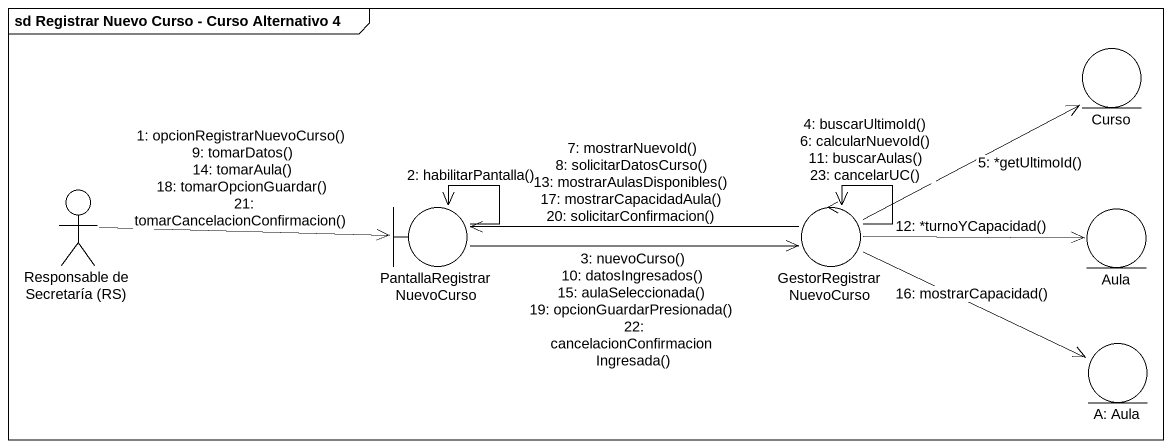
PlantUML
@startuml
mainframe sd Registrar Nuevo Curso - Curso Alternativo 4
entity Curso
actor "Responsable de Secretaría (RS)" as Responsable_de_Secretaría_RS
boundary PantallaRegistrarNuevoCurso
control GestorRegistrarNuevoCurso
entity Aula
entity "A: Aula" as A_Aula
Responsable_de_Secretaría_RS -right-> PantallaRegistrarNuevoCurso : 1: opcionRegistrarNuevoCurso()\n9: tomarDatos()\n14: tomarAula()\n18: tomarOpcionGuardar()\n21: tomarCancelacionConfirmacion()
PantallaRegistrarNuevoCurso --> PantallaRegistrarNuevoCurso : 2: habilitarPantalla()
PantallaRegistrarNuevoCurso -right-> GestorRegistrarNuevoCurso : 3: nuevoCurso()\n10: datosIngresados()\n15: aulaSeleccionada()\n19: opcionGuardarPresionada()\n22: cancelacionConfirmacionIngresada()
GestorRegistrarNuevoCurso --> GestorRegistrarNuevoCurso : 4: buscarUltimoId()\n6: calcularNuevoId()\n11: buscarAulas()\n23: cancelarUC()
GestorRegistrarNuevoCurso -right-> Curso : 5: *getUltimoId()
GestorRegistrarNuevoCurso -left-> PantallaRegistrarNuevoCurso : 7: mostrarNuevoId()\n8: solicitarDatosCurso()\n13: mostrarAulasDisponibles()\n17: mostrarCapacidadAula()\n20: solicitarConfirmacion()
GestorRegistrarNuevoCurso -right-> Aula : 12: *turnoYCapacidad()
GestorRegistrarNuevoCurso -right-> A_Aula : 16: mostrarCapacidad()
@enduml
